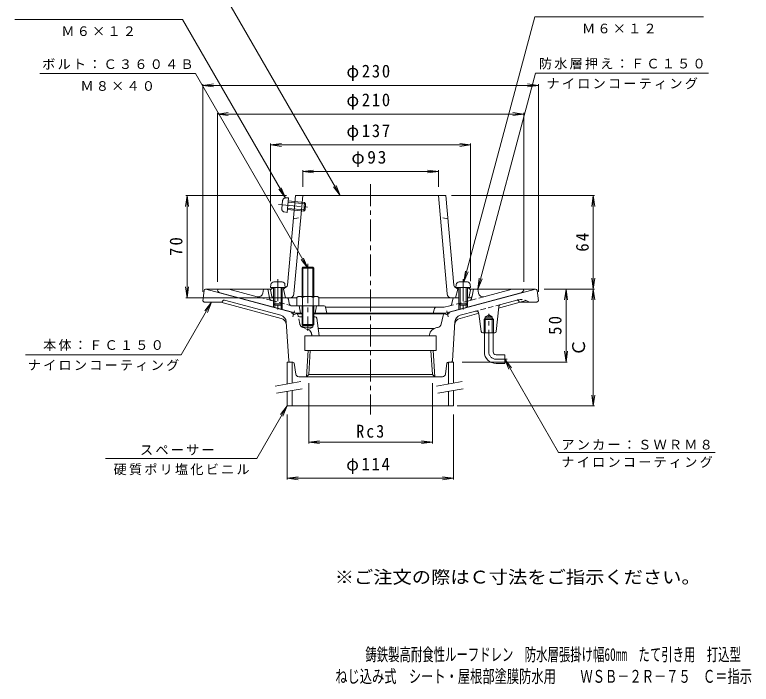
# Model space of a CAD drawing. Units: millimetres, scale not verified. Extents: x -277 to 227, y -347 to 343.
# Drawn here: x -277 to 227, y -347 to 112 of the extents above; entities that cross this region are included whole.
import ezdxf
from ezdxf.enums import TextEntityAlignment as Align

# ---------------------------------------------------------------- set-up
doc = ezdxf.new("R2010")
doc.units = ezdxf.units.MM
doc.header["$LTSCALE"] = 3
for name, pattern in [('CHAIN1', [8, 5, -1, 1, -1]), ('CHAIN2', [12, 9, -1, 1, -1]), ('DASHED1', [1.8, 1.2, -0.6]), ('DOUBLE_CHAIN1', [8.8, 5, -1, 0.6, -0.6, 0.6, -1])]:
    doc.linetypes.add(name, pattern=pattern)
for name, color, linetype, lineweight in [('0-0', 3, 'Continuous', 9), ('0-1', 2, 'Continuous', 9), ('0-2', 6, 'Continuous', 5), ('0-3', 4, 'Continuous', 9), ('0-4', 7, 'Continuous', 9), ('0-5', 7, 'Continuous', 9)]:
    doc.layers.add(name, color=color, linetype=linetype, lineweight=lineweight)
doc.layers.add('F-5', color=2, linetype='Continuous')
doc.styles.add('ＭＳ ゴシック', font='')
doc.styles.get('ＭＳ ゴシック').set_extended_font_data('MS Gothic')

msp = doc.modelspace()

# ---------------------------------------------------------------- linework, layer by layer
at = {"layer": '0-0', "linetype": 'CHAIN1'}
for p, q in [((-33.516, -4.278), (-33.516, -161.944)), ((-86.783, -95.1), (-85.693, -91.033)), ((19.75, -95.1), (18.66, -91.033)), ((47.484, -119.029), (47.484, -93.029)), ((52.484, -124.029), (60.084, -124.029))]:
    msp.add_line(p, q, dxfattribs=at)
at = {"layer": '0-0'}
for p, q in [((-147.626, -76.905), (-148.516, -84.029)), ((-146.516, -76.029), (-146.634, -76.029)), ((-146.516, -76.029), (-87.707, -91.787)), ((-146.516, -76.029), (-107.016, -76.029)), ((20.674, -91.787), (79.484, -76.029)), ((39.984, -76.029), (79.484, -76.029)), ((79.484, -76.029), (79.601, -76.029)), ((80.593, -76.905), (81.484, -84.029)), ((-148.516, -84.029), (-147.516, -85.029)), ((-135.516, -85.029), (-147.516, -85.029)), ((-94.846, -96.086), (-136.11, -85.029)), ((-135.516, -85.029), (-134.889, -84.021)), ((-94.982, -93.979), (-133.657, -83.616)), ((54.261, -88.999), (69.077, -85.029)), ((55.812, -86.513), (66.625, -83.616)), ((68.484, -85.029), (67.856, -84.021)), ((68.484, -85.029), (80.484, -85.029)), ((81.484, -84.029), (80.484, -85.029)), ((54.341, -88.237), (52.577, -105.133)), ((-87.707, -91.787), (-87, -93.012)), ((-87, -93.012), (-85.551, -93.4)), ((-85.551, -93.4), (-84.363, -92.714)), ((-80.516, -92.91), (-84.032, -92.91)), ((-82.25, -95.029), (-79.84, -95.029)), ((-71.384, -95.029), (-73.193, -95.029)), ((16.999, -92.91), (-72.516, -92.91)), ((-70.394, -95.888), (-68.659, -108.029)), ((14.929, -99.996), (16.223, -94.098)), ((18.518, -93.4), (17.331, -92.714)), ((19.967, -93.012), (18.518, -93.4)), ((20.674, -91.787), (19.967, -93.012)), ((27.814, -96.086), (40.726, -92.626)), ((38.601, -91.125), (27.949, -93.979)), ((40.778, -92.886), (42.371, -105.158)), ((45.124, -95.029), (47.484, -93.666)), ((45.124, -95.029), (49.844, -95.029)), ((45.124, -96.029), (45.124, -95.029)), ((49.844, -95.029), (47.484, -93.666)), ((49.844, -96.029), (49.844, -95.029)), ((-89.576, -125.093), (-91.286, -98.488)), ((24.254, -98.488), (22.544, -125.093)), ((44.309, -96.829), (45.124, -96.029)), ((44.309, -96.829), (50.659, -96.829)), ((44.309, -106.029), (44.309, -96.829)), ((45.124, -96.029), (49.844, -96.029)), ((45.124, -106.029), (45.124, -96.029)), ((49.844, -96.029), (50.659, -96.829)), ((49.844, -106.029), (49.844, -96.029)), ((50.659, -106.029), (50.659, -96.829)), ((-79.84, -102.029), (-79.84, -101.029)), ((-79.84, -102.029), (-73.193, -102.029)), ((-79.84, -102.029), (-76.516, -103.948)), ((-73.193, -102.029), (-76.516, -103.948)), ((-73.193, -101.029), (-73.193, -102.029)), ((9.902, -103.029), (-69.373, -103.029)), ((12.423, -102.323), (11.831, -102.408)), ((-78.516, -108.029), (-33.516, -108.029)), ((11.484, -108.029), (-33.516, -108.029)), ((6.762, -107.361), (6.65, -108.029)), ((6.762, -107.361), (6.65, -108.029)), ((6.762, -107.361), (6.65, -108.029)), ((51.583, -106.029), (43.362, -106.029)), ((44.484, -119.029), (44.484, -106.029)), ((50.484, -119.029), (50.484, -106.029)), ((-77.458, -136.029), (-76.333, -118.029)), ((-75.881, -134.451), (-74.854, -118.029)), ((8.848, -134.452), (7.822, -118.029)), ((10.426, -136.029), (9.301, -118.029)), ((52.484, -121.029), (58.484, -121.029)), ((58.484, -121.029), (58.484, -127.029)), ((-88.579, -126.029), (-86.878, -126.029)), ((19.845, -126.029), (21.546, -126.029)), ((-84.772, -134.326), (-85.889, -126.881)), ((17.739, -134.326), (18.856, -126.881)), ((52.484, -127.029), (58.484, -127.029)), ((15.761, -136.029), (-82.794, -136.029)), ((-77.458, -136.029), (-75.881, -134.451)), ((-75.881, -134.452), (8.848, -134.452)), ((10.426, -136.029), (8.848, -134.451))]:
    msp.add_line(p, q, dxfattribs=at)
at = {"layer": '0-0', "linetype": 'DASHED1'}
for p, q in [((73.251, -83.911), (69.077, -85.029)), ((55.813, -86.513), (38.277, -91.212)), ((-81.962, -99.996), (-83.255, -94.098)), ((-79.456, -102.323), (-79.289, -102.347)), ((-73.794, -107.361), (-73.683, -108.029))]:
    msp.add_line(p, q, dxfattribs=at)
at = {"layer": '0-0'}
for points in [[(-78.516, -108.029), (-78.516, -118.029), (-33.516, -118.029)], [(11.484, -108.029), (11.484, -118.029), (-33.516, -118.029)]]:
    msp.add_lwpolyline(points, dxfattribs=at)
for centre, radius, start, end in [((-146.634, -77.029), 1, 90, 172.87471), ((79.601, -77.029), 1, 7.12529, 90), ((-134.04, -84.549), 1, 75.73263, 148.10736), ((-136.504, -94.241), 11, 75, 75.73263), ((69.472, -94.241), 11, 104.26737, 105), ((67.007, -84.549), 1, 31.89264, 104.26737), ((56.33, -88.445), 2, 104.99991, 174.04022), ((-96.276, -98.808), 5, 3.67698, 75), ((-85.209, -94.527), 2, 12.37042, 64.98732), ((-82.25, -94.029), 1, 187.47008, 270), ((-71.384, -96.029), 1, 8.1293, 90), ((18.176, -94.527), 2, 115.01224, 167.62958), ((29.243, -98.808), 5, 105, 176.32302), ((38.794, -93.143), 2, 7.39517, 104.99991), ((-96.141, -100.915), 5, 3.67698, 75), ((11.999, -99.354), 3, 278.13181, 347.62973), ((29.108, -100.915), 5, 105, 176.32302), ((12.68, -108.348), 6, 98.13077, 170.5379), ((43.362, -105.029), 1, 187.39523, 270), ((51.583, -105.029), 1, 270, 354.04221), ((52.484, -119.029), 8, 180, 270), ((52.484, -119.029), 2, 180, 270), ((-88.579, -125.029), 1, 183.67698, 270), ((-86.878, -127.029), 1, 8.53076, 90), ((19.845, -127.029), 1, 90, 171.46924), ((21.546, -125.029), 1, 270, 356.32302), ((-82.794, -134.029), 2, 188.53076, 270), ((15.761, -134.029), 2, 270, 351.46924)]:
    msp.add_arc(centre, radius, start, end, dxfattribs=at)
at = {"layer": '0-0', "linetype": 'DASHED1'}
for centre, radius, start, end in [((69.472, -94.241), 11, 56.87056, 104.99997), ((-79.031, -99.354), 3, 192.37027, 261.8741), ((-79.713, -108.348), 6, 9.46103, 51.63475)]:
    msp.add_arc(centre, radius, start, end, dxfattribs=at)
at = {"layer": '0-0', "linetype": 'CHAIN1'}
msp.add_arc((52.484, -119.029), 5, 180, 270, dxfattribs=at)
at = {"layer": '0-1', "color": 4, "linetype": 'CHAIN2'}
msp.add_line((-76.516, -58.729), (-76.516, -104.63), dxfattribs=at)
at = {"layer": '0-1', "color": 4}
for p, q in [((-80.516, -81.029), (-80.516, -61.705)), ((-79.84, -81.029), (-79.84, -61.029)), ((-73.193, -61.029), (-79.84, -61.029)), ((-73.193, -61.029), (-72.516, -61.705)), ((-73.193, -81.029), (-73.193, -61.029)), ((-72.516, -81.029), (-72.516, -61.705)), ((-84.016, -81.751), (-84.016, -87.529)), ((-82.14, -81.029), (-70.893, -81.029)), ((-80.264, -81.751), (-80.264, -87.529)), ((-72.769, -81.751), (-72.769, -87.529)), ((-69.016, -81.751), (-69.016, -87.529)), ((-84.016, -87.529), (-69.016, -87.529)), ((-80.516, -87.529), (-80.516, -100.352)), ((-79.84, -87.529), (-79.84, -101.029)), ((-73.193, -87.529), (-73.193, -101.029)), ((-72.516, -87.529), (-72.516, -100.352)), ((-73.193, -101.029), (-72.516, -100.352)), ((-73.193, -101.029), (-79.84, -101.029))]:
    msp.add_line(p, q, dxfattribs=at)
at = {"layer": '0-1'}
for p, q in [((-138.016, -76.029), (-138.516, -77.029)), ((-130.657, -76.029), (-138.016, -76.029)), ((-136.615, -78.574), (-84.533, -92.529)), ((-111.214, -81.239), (-130.657, -76.029)), ((-107.478, -78.829), (-107.016, -76.029)), ((-104.016, -76.029), (-107.016, -76.029)), ((-104.016, -76.029), (-107.016, -76.029)), ((-103.063, -80.822), (-104.016, -76.029)), ((-101.538, -76.029), (-104.016, -76.029)), ((69.583, -78.574), (17.501, -92.529)), ((34.505, -76.029), (36.984, -76.029)), ((36.03, -80.822), (36.984, -76.029)), ((36.984, -76.029), (39.984, -76.029)), ((40.445, -78.829), (39.984, -76.029)), ((44.182, -81.239), (63.625, -76.029)), ((63.625, -76.029), (70.984, -76.029)), ((70.984, -76.029), (71.484, -77.029)), ((-101.592, -82.029), (-100.016, -82.029)), ((-94.016, -82.029), (-90.841, -82.029)), ((-89.264, -85.91), (-89.859, -82.839)), ((22.222, -85.959), (22.827, -82.839)), ((26.984, -82.029), (23.808, -82.029)), ((34.559, -82.029), (32.984, -82.029)), ((-100.016, -86.159), (-100.016, -88.38)), ((-99.146, -87.029), (-99.146, -88.613)), ((-94.886, -87.029), (-94.886, -89.755)), ((-94.016, -86.159), (-94.016, -89.988)), ((-80.516, -87.529), (-87.3, -87.529)), ((-82.516, -87.529), (-81.516, -92.529)), ((-65.336, -87.529), (-72.516, -87.529)), ((-70.516, -87.529), (-71.516, -92.529)), ((-64.356, -88.333), (-63.516, -92.529)), ((-33.516, -88.529), (-64.266, -88.529)), ((11.264, -88.529), (-33.516, -88.529)), ((10.294, -89.286), (9.484, -92.529)), ((11.264, -88.529), (16.974, -88.529)), ((20.776, -87.51), (16.974, -88.529)), ((26.984, -86.171), (26.984, -89.988)), ((27.854, -87.041), (27.854, -89.755)), ((32.114, -87.041), (32.114, -88.613)), ((32.984, -86.171), (32.984, -88.38)), ((-84.533, -92.529), (-80.516, -92.529)), ((11.751, -92.529), (-72.516, -92.529)), ((17.501, -92.529), (11.751, -92.529))]:
    msp.add_line(p, q, dxfattribs=at)
at = {"layer": '0-1', "linetype": 'DASHED1'}
for p, q in [((-101.315, -83.891), (-111.214, -81.239)), ((-103.063, -80.822), (-102.759, -82.349)), ((-101.315, -83.891), (-87.739, -87.529)), ((44.182, -81.239), (20.776, -87.51)), ((36.03, -80.822), (35.726, -82.349)), ((-87.739, -87.529), (-87.3, -87.529))]:
    msp.add_line(p, q, dxfattribs=at)
at = {"layer": '0-1', "color": 4}
for points in [[(-72.516, -61.705), (-80.516, -61.705), (-79.84, -61.029)], [(-72.516, -100.352), (-80.516, -100.352), (-79.84, -101.029)]]:
    msp.add_lwpolyline(points, dxfattribs=at)
at = {"layer": '0-1'}
for centre, radius, start, end in [((-135.839, -75.676), 3, 206.81044, 254.99988), ((-110.438, -78.341), 3, 254.99969, 350.64085), ((43.405, -78.341), 3, 189.35915, 285.00031), ((68.806, -75.676), 3, 285.00012, 333.18956), ((-101.592, -80.529), 1.5, 191.25082, 270), ((-90.841, -83.029), 1, 10.97253, 90), ((23.808, -83.029), 1, 90, 169.02747), ((34.559, -80.529), 1.5, 270, 348.74918), ((-87.3, -85.529), 2, 190.97244, 270), ((-65.336, -88.529), 1, 11.30974, 90), ((11.264, -89.529), 1, 90, 165.96472), ((20.258, -85.578), 2, 285.00012, 349.02647)]:
    msp.add_arc(centre, radius, start, end, dxfattribs=at)
at = {"layer": '0-1', "linetype": 'DASHED1'}
for centre, start, end in [((-100.797, -81.959), 191.25095, 255.00012), ((33.765, -81.959), 284.99988, 348.74905)]:
    msp.add_arc(centre, 2, start, end, dxfattribs=at)
at = {"layer": '0-1', "color": 4}
for centre, radius, start, end in [((-82.14, -83.829), 2.8, 47.92557, 132.07463), ((-76.516, -91.118), 10.089, 68.19786, 111.80214), ((-70.893, -83.829), 2.8, 47.92572, 132.07428)]:
    msp.add_arc(centre, radius, start, end, dxfattribs=at)
at = {"layer": '0-2', "color": 4, "linetype": 'DOUBLE_CHAIN1', "lineweight": 9}
for p, q in [((-91.828, -13.639), (-89.746, -13.644)), ((-90.637, -23.604), (-89.746, -13.644)), ((-96.529, -18.056), (-76.159, -19.88)), ((-94.328, -21.091), (-93.824, -15.461)), ((-90.002, -16.502), (-78.049, -17.572)), ((-89.924, -15.636), (-78.838, -16.628)), ((-79.373, -22.604), (-78.838, -16.628)), ((-78.049, -17.572), (-78.838, -16.628)), ((-78.429, -21.815), (-78.049, -17.572)), ((-92.687, -23.238), (-90.637, -23.604)), ((-90.459, -21.612), (-79.373, -22.604)), ((-90.381, -20.745), (-78.429, -21.815)), ((-78.429, -21.815), (-79.373, -22.604))]:
    msp.add_line(p, q, dxfattribs=at)
at = {"layer": '0-2'}
for p, q in [((-90.523, -73.31), (-85.036, -12.029)), ((-86.039, -79.296), (-80.016, -12.029)), ((-85.036, -12.029), (18.004, -12.029)), ((19.006, -79.296), (12.984, -12.029)), ((23.488, -73.282), (18.004, -12.029)), ((-101.016, -75.484), (-102.016, -76.529)), ((-100.016, -75.439), (-101.016, -75.484)), ((-92.423, -75.102), (-94.016, -75.172)), ((-92.266, -75.088), (-93.266, -76.14)), ((25.234, -75.088), (26.234, -76.14)), ((25.391, -75.102), (26.984, -75.172)), ((32.984, -75.439), (33.984, -75.484)), ((33.984, -75.484), (34.984, -76.529)), ((-102.016, -76.529), (-101.166, -81.208)), ((-93.266, -76.14), (-91.766, -82.029)), ((26.234, -76.14), (24.734, -82.029)), ((34.984, -76.529), (34.133, -81.208)), ((-93.123, -82.029), (-84.016, -82.029)), ((-69.016, -82.029), (26.091, -82.029))]:
    msp.add_line(p, q, dxfattribs=at)
at = {"layer": '0-2', "linetype": 'DASHED1'}
for p, q in [((-86.469, -28.029), (-81.359, -27.029)), ((19.436, -28.029), (14.327, -27.029))]:
    msp.add_line(p, q, dxfattribs=at)
at = {"layer": '0-2', "color": 4, "linetype": 'CHAIN1', "lineweight": 9}
for p, q in [((-97.016, -69.304), (-97.016, -90.025)), ((29.984, -69.304), (29.984, -90.025))]:
    msp.add_line(p, q, dxfattribs=at)
at = {"layer": '0-2', "color": 4, "lineweight": 9}
for p, q in [((-101.835, -72.967), (-102.016, -75.041)), ((-92.016, -75.041), (-102.016, -75.041)), ((-100.016, -75.041), (-100.016, -86.171)), ((-94.19, -71.141), (-99.842, -71.141)), ((-99.146, -75.041), (-99.146, -87.041)), ((-94.886, -75.041), (-94.886, -87.041)), ((-94.016, -75.041), (-94.016, -86.171)), ((-92.198, -72.967), (-92.016, -75.041)), ((25.165, -72.967), (24.984, -75.041)), ((24.984, -75.041), (34.984, -75.041)), ((26.984, -75.041), (26.984, -86.171)), ((27.157, -71.141), (32.81, -71.141)), ((27.854, -75.041), (27.854, -87.041)), ((32.114, -75.041), (32.114, -87.041)), ((32.984, -75.041), (32.984, -86.171)), ((34.802, -72.967), (34.984, -75.041)), ((-99.146, -87.041), (-100.016, -86.171)), ((-94.016, -86.171), (-100.016, -86.171)), ((-94.886, -87.041), (-99.146, -87.041)), ((-94.886, -87.041), (-94.016, -86.171)), ((27.854, -87.041), (26.984, -86.171)), ((26.984, -86.171), (32.984, -86.171)), ((27.854, -87.041), (32.114, -87.041)), ((32.114, -87.041), (32.984, -86.171))]:
    msp.add_line(p, q, dxfattribs=at)
at = {"layer": '0-2', "color": 4, "linetype": 'DOUBLE_CHAIN1', "lineweight": 9}
for centre, start, end in [((-91.832, -15.639), 89.88402, 174.884), ((-92.336, -21.269), 174.884, 259.88399)]:
    msp.add_arc(centre, 2, start, end, dxfattribs=at)
at = {"layer": '0-2', "color": 4, "lineweight": 9}
for centre, start, end in [((-99.842, -73.141), 90, 174.99998), ((-94.19, -73.141), 5.00002, 90), ((27.157, -73.141), 90, 174.99998), ((32.81, -73.141), 5.00002, 90)]:
    msp.add_arc(centre, 2, start, end, dxfattribs=at)
at = {"layer": '0-2'}
for centre, radius, start, end in [((-92.512, -73.104), 2, 272.54424, 354.06645), ((25.48, -73.104), 2, 185.11597, 267.45576), ((-89.027, -79.029), 3, 270, 354.88374), ((21.994, -79.029), 3, 185.11626, 270), ((-100.182, -81.029), 1, 190.30341, 270), ((33.149, -81.029), 1, 270, 349.69659)]:
    msp.add_arc(centre, radius, start, end, dxfattribs=at)
at = {"layer": '0-3'}
for p, q in [((-90.676, -126.029), (-90.676, -141.029)), ((-90.676, -126.029), (-87.176, -126.029)), ((-87.176, -140.412), (-87.176, -126.029)), ((19.824, -141.029), (19.824, -126.029)), ((23.324, -126.029), (19.824, -126.029)), ((23.324, -126.029), (23.324, -140.412)), ((-90.676, -146.106), (-90.676, -156.029)), ((-87.176, -145.489), (-87.176, -156.029)), ((19.824, -146.106), (19.824, -156.029)), ((23.324, -145.489), (23.324, -156.029)), ((-90.676, -156.029), (23.324, -156.029))]:
    msp.add_line(p, q, dxfattribs=at)
at = {"layer": '0-3', "color": 7}
for p, q in [((-81.344, -139.384), (-98.841, -142.469)), ((29.156, -139.384), (11.659, -142.469)), ((-80.476, -144.308), (-97.973, -147.393)), ((30.024, -144.308), (12.527, -147.393))]:
    msp.add_line(p, q, dxfattribs=at)
at = {"layer": '0-4'}
for p, q in [((-148.516, 63.492), (-141.081, 64.471)), ((-148.516, 64.392), (-148.516, -78.029)), ((-148.516, 63.492), (81.484, 63.492)), ((-148.516, 63.492), (-141.081, 62.514)), ((81.484, 63.492), (74.048, 64.471)), ((81.484, 63.492), (74.048, 62.514)), ((81.484, 64.392), (81.484, -78.029)), ((-138.516, 43.815), (-131.08, 44.794)), ((-138.516, 44.715), (-138.516, -71.029)), ((-138.516, 43.815), (71.484, 43.815)), ((-138.516, 43.815), (-131.08, 42.836)), ((71.484, 43.815), (64.048, 44.794)), ((71.484, 43.815), (64.048, 42.836)), ((71.484, 44.715), (71.484, -71.029)), ((-102.016, 22.679), (-94.58, 23.658)), ((-102.016, 23.579), (-102.016, -70.529)), ((-102.016, 22.679), (34.984, 22.679)), ((-102.016, 22.679), (-94.58, 21.7)), ((34.984, 22.679), (27.548, 23.658)), ((34.984, 22.679), (27.548, 21.7)), ((34.984, 23.579), (34.984, -70.529)), ((-80.016, 4.516), (-72.581, 5.495)), ((-80.016, 5.416), (-80.016, -6.029)), ((12.984, 4.516), (5.548, 5.495)), ((12.984, 5.416), (12.984, -6.029)), ((-80.016, 4.516), (12.984, 4.516)), ((-80.016, 4.516), (-72.581, 3.537)), ((12.984, 4.516), (5.548, 3.537)), ((-159.332, -12.029), (-160.311, -19.465)), ((-160.232, -12.029), (-91.036, -12.029)), ((-159.332, -82.029), (-159.332, -12.029)), ((-159.332, -12.029), (-158.353, -19.465)), ((120.021, -12.029), (22.052, -12.029)), ((119.121, -12.029), (118.142, -19.465)), ((119.121, -76.029), (119.121, -12.029)), ((119.121, -12.029), (120.1, -19.465)), ((119.121, -76.029), (118.142, -68.593)), ((119.121, -76.029), (120.1, -68.593)), ((-159.332, -82.029), (-160.311, -74.593)), ((-159.332, -82.029), (-158.353, -74.593)), ((120.021, -76.029), (85.484, -76.029)), ((100.438, -76.029), (99.459, -83.465)), ((100.438, -76.029), (101.417, -83.465)), ((100.438, -126.029), (100.438, -76.029)), ((119.121, -76.029), (118.142, -83.465)), ((119.121, -156.029), (119.121, -76.029)), ((119.121, -76.029), (120.1, -83.465)), ((-160.232, -82.029), (-95.027, -82.029)), ((100.438, -126.029), (99.459, -118.593)), ((100.438, -126.029), (101.417, -118.593)), ((101.338, -126.029), (29.324, -126.029)), ((-75.881, -181.823), (-75.881, -140.451)), ((8.848, -181.823), (8.848, -140.451)), ((119.121, -156.029), (118.142, -148.593)), ((119.121, -156.029), (120.1, -148.593)), ((120.021, -156.029), (25.824, -156.029)), ((-90.676, -206.53), (-90.676, -162.029)), ((23.324, -206.53), (23.324, -162.029)), ((-75.881, -180.923), (-68.445, -179.944)), ((-75.881, -180.923), (8.848, -180.923)), ((-75.881, -180.923), (-68.445, -181.902)), ((8.848, -180.923), (1.412, -179.944)), ((8.848, -180.923), (1.412, -181.902)), ((-90.676, -205.63), (-83.24, -204.651)), ((-90.676, -205.63), (23.324, -205.63)), ((-90.676, -205.63), (-83.24, -206.609)), ((23.324, -205.63), (15.888, -204.651)), ((23.324, -205.63), (15.888, -206.609))]:
    msp.add_line(p, q, dxfattribs=at)
at = {"layer": '0-5'}
for p, q in [((-54.301, -12.029), (-144.634, 144.432)), ((-277.418, 108.699), (-162.46, 108.699)), ((-91.828, -13.639), (-162.46, 108.699)), ((30.484, -71.147), (79.162, 110.523)), ((79.162, 110.523), (194.709, 110.523)), ((-153.478, 71.596), (-260.255, 71.596)), ((-76.516, -61.705), (-153.478, 71.596)), ((-91.828, -13.639), (-96.394, -7.689)), ((-91.828, -13.639), (-94.698, -6.71)), ((-54.301, -12.029), (-58.867, -6.079)), ((-54.301, -12.029), (-57.171, -5.1)), ((-76.516, -61.705), (-79.387, -54.776)), ((-76.516, -61.705), (-81.082, -55.755)), ((30.484, -71.147), (31.463, -63.711)), ((30.484, -71.147), (33.354, -64.218)), ((39.984, -76.029), (40.963, -68.593)), ((39.984, -76.029), (42.854, -69.1)), ((-142.517, -85.029), (-163.302, -121.029)), ((-142.517, -85.029), (-147.083, -90.979)), ((-142.517, -85.029), (-145.387, -91.958)), ((-270.099, -121.029), (-163.302, -121.029)), ((58.484, -124.029), (63.049, -129.979)), ((58.484, -124.029), (61.354, -130.958)), ((58.484, -124.029), (95.345, -187.875)), ((-90.676, -156.029), (-95.242, -161.979)), ((-90.676, -156.029), (-93.546, -162.958)), ((95.345, -187.875), (202.67, -187.875))]:
    msp.add_line(p, q, dxfattribs=at)
for points in [[(39.984, -76.029), (79.606, 71.842), (198.022, 71.842)], [(-90.676, -156.029), (-111.46, -192.029), (-215.229, -192.029)]]:
    msp.add_lwpolyline(points, dxfattribs=at)

# ---------------------------------------------------------------- texts
at = {"layer": '0-4', "color": 2, "style": 'ＭＳ ゴシック'}
msp.add_text('Ｃ', height=8.798, rotation=90, dxfattribs=at).set_placement((116.121, -122.029), align=Align.BOTTOM_LEFT)
at = {"layer": '0-4', "color": 2, "char_height": 8.798, "attachment_point": 7, "style": 'ＭＳ ゴシック'}
for s, insert in [('\\T1.21;\\W0.95;φ230', (-50.016, 66.492)), ('\\T1.21;\\W0.95;φ210', (-50.016, 46.815)), ('\\T1.21;\\W0.95;φ137', (-50.016, 25.679)), ('\\T1.19;φ93', (-46.641, 7.516)), ('\\T1.27;\\W0.9;Rc3', (-43.266, -177.923)), ('\\T1.21;\\W0.95;φ114', (-50.176, -202.63))]:
    msp.add_mtext(s, dxfattribs=dict(at, insert=insert))
at = {"layer": '0-4', "color": 2, "char_height": 8.798, "attachment_point": 7, "rotation": 90, "style": 'ＭＳ ゴシック'}
for s, insert in [('\\T1.27;\\W0.95;64', (116.121, -50.404)), ('\\T1.27;\\W0.95;70', (-162.332, -53.404)), ('\\T1.27;\\W0.95;50', (97.438, -107.404))]:
    msp.add_mtext(s, dxfattribs=dict(at, insert=insert))
at = {"layer": '0-5', "char_height": 6.598, "attachment_point": 7, "style": 'ＭＳ ゴシック'}
for s, insert in [('\\T1.17;Ｍ６×１２', (-245.439, 97.199)), ('\\T1.17;Ｍ６×１２', (111.436, 99.023)), ('\\T1.17;ボルト：Ｃ３６０４Ｂ', (-258.617, 74.315)), ('\\T1.17;防水層押え：ＦＣ１５０', (81.814, 74.363)), ('\\T1.17;Ｍ８×４０', (-232.367, 59.645)), ('\\T1.17;ナイロンコーティング', (87.064, 60.755)), ('\\T1.17;本体：ＦＣ１５０', (-257.95, -118.372)), ('\\T1.17;ナイロンコーティング', (-268.45, -132.136)), ('\\T1.17;アンカー：ＳＷＲＭ８', (97.258, -186.2)), ('\\T1.17;スペーサー', (-191.545, -189.86)), ('\\T1.17;ナイロンコーティング', (97.258, -198.478)), ('\\T1.17;硬質ポリ塩化ビニル', (-209.678, -203.534))]:
    msp.add_mtext(s, dxfattribs=dict(at, insert=insert))
at = {"layer": 'F-5', "style": 'ＭＳ ゴシック'}
for s, width, p in [('※ご注文の際はＣ寸法をご指示ください。', 1.1, (-58.079, -280.323)), ('鋳鉄製高耐食性ルーフドレン\u3000防水層張掛け幅60mm\u3000たて引き用\u3000打込型', 0.65, (-37.058, -333.333)), ('ねじ込み式\u3000シート・屋根部塗膜防水用\u3000\u3000ＷＳＢ－２Ｒ－７５\u3000Ｃ＝指示', 0.7, (-57.703, -348.296))]:
    msp.add_text(s, height=8.798, dxfattribs=dict(at, width=width)).set_placement(p, align=Align.BOTTOM_LEFT)

doc.saveas('drawing.dxf')
